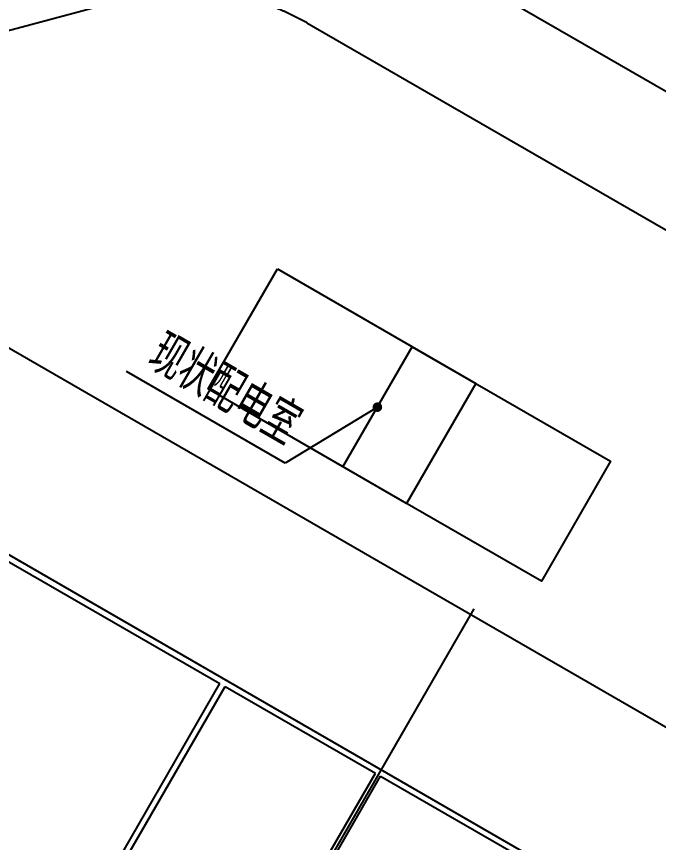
# Model space of a CAD drawing. Header units: millimetres. Extents: x 216654360 to 218309126, y 218099985 to 219647706.
# Drawn here: x 217954669 to 217965399, y 218875860 to 218889673 of the extents above; entities that cross this region are included whole.
import ezdxf
from ezdxf.xclip import XClip

# ---------------------------------------------------------------- set-up
doc = ezdxf.new("R2010")
doc.units = ezdxf.units.MM
doc.header["$LTSCALE"] = 1000
doc.header["$XCLIPFRAME"] = 0
doc.linetypes.add('DOTE', pattern=[2.42, 2, -0.2, 0.02, -0.2])
for name, color, linetype in [('A-ANNO-DOTE', 1, 'DOTE'), ('A-WALL-PATT', 252, 'Continuous'), ('A-WALL-SHEA', 2, 'Continuous'), ('DIM_LEAD', 3, 'Continuous'), ('DOTE', 1, 'Continuous'), ('PUB_TEXT', 7, 'Continuous'), ('现状植物', 3, 'Continuous'), ('球场', 150, 'Continuous')]:
    doc.layers.add(name, color=color, linetype=linetype)
doc.styles.add('_TCH_DIM', font='JZFZ_ENA', dxfattribs={"width": 0.7, "bigfont": 'JZFZ_CNB'})
doc.styles.add('DIM_FONT', font='SIMPLEX', dxfattribs={"width": 0.7, "bigfont": 'GBCBIG'})

# ---------------------------------------------------------------- blocks, each defined once
blk = doc.blocks.new('123dttyuu')
at = {"color": 251, "linetype": 'Continuous'}
blk.add_line((-426.712, -1193.829), (-447.763, -1193.829), dxfattribs=at)
at = {"color": 7, "linetype": 'Continuous'}
blk.add_lwpolyline([(-491.908, -1231.658), (-489.837, -1231.658, 0.198861), (-482.06, -1228.438), (-450.61, -1197, -0.198861), (-447.782, -1195.829), (-426.712, -1195.829)], format="xyb", dxfattribs=at)
blk = doc.blocks.new('123sfg')
at = {"layer": 'A-WALL-PATT', "flags": 128}
blk.add_lwpolyline([(-443.549, -1199.634), (-439.721, -1199.634), (-439.721, -1201.95), (-443.549, -1201.95)], close=True, dxfattribs=at)
at = {"color": 7, "linetype": 'Continuous'}
blk.add_blockref('123dttyuu', (0, 0.01), dxfattribs=at)
blk = doc.blocks.new('$plan$00000451')
for p, q in [((-31, -5397), (-31, 5603)), ((-81, 4553), (-81, -4347)), ((19, 4553), (19, -4347)), ((2919, 4553), (2919, -4347)), ((3019, 4553), (3019, -4347)), ((-81, -4347), (-2981, -4347)), ((2919, -4347), (19, -4347)), ((8919, -4347), (3019, -4347)), ((9019, -4447), (-9081, -4447)), ((12019, -7447), (-12081, -7447))]:
    blk.add_line(p, q)
at = {"layer": 'DOTE'}
blk.add_line((-31, -7551), (-31, 8574), dxfattribs=at)
at = {"style": 'DIM_FONT', "width": 0.8, "flags": 9}
for tag in ['XSIZE', 'YSIZE']:
    blk.add_attdef(tag, (0, 0), '', height=0.5, dxfattribs=at)
blk = doc.blocks.new('A$C04836B57')
at = {"layer": 'A-WALL-SHEA'}
blk.add_lwpolyline([(-38076.4, -67797.8), (-34248.2, -67797.8), (-34248.2, -70113.8), (-38076.4, -70113.8)], close=True, dxfattribs=at)
at = {"layer": 'DIM_LEAD'}
for p, q in [((-35474.5, -68963.8), (-36339.1, -70544.3)), ((-36339.1, -70544.3), (-39401.1, -70544.3))]:
    blk.add_line(p, q, dxfattribs=at)
at = {"layer": 'DIM_LEAD', "const_width": 80}
blk.add_lwpolyline([(-35455.3, -68928.7, 1), (-35493.7, -68998.9, 1)], format="xyb", close=True, dxfattribs=at)
at = {"layer": 'A-ANNO-DOTE'}
ref = blk.add_blockref('123sfg', (408074.6, 1131835.7), dxfattribs=dict(at, xscale=1000, yscale=1000, zscale=1000))
XClip(ref).set_block_clipping_path([(-527.1162536906, -1244.4995262616), (-408.0745740716, -1131.8357493737)])
at = {"layer": '球场', "rotation": 180}
blk.add_blockref('$plan$00000451', (-32423.6, -78631.5), dxfattribs=at)
at = {"layer": 'PUB_TEXT', "color": 7, "style": '_TCH_DIM', "width": 0.8}
blk.add_text('现状配电室', height=714.89, dxfattribs=at).set_placement((-39191.1, -70326.9))

msp = doc.modelspace()

# ---------------------------------------------------------------- block references
at = {"layer": '现状植物', "rotation": 330.0099772030858}
msp.add_blockref('A$C04836B57', (218025897, 218925139), dxfattribs=at)

doc.saveas('drawing.dxf')
